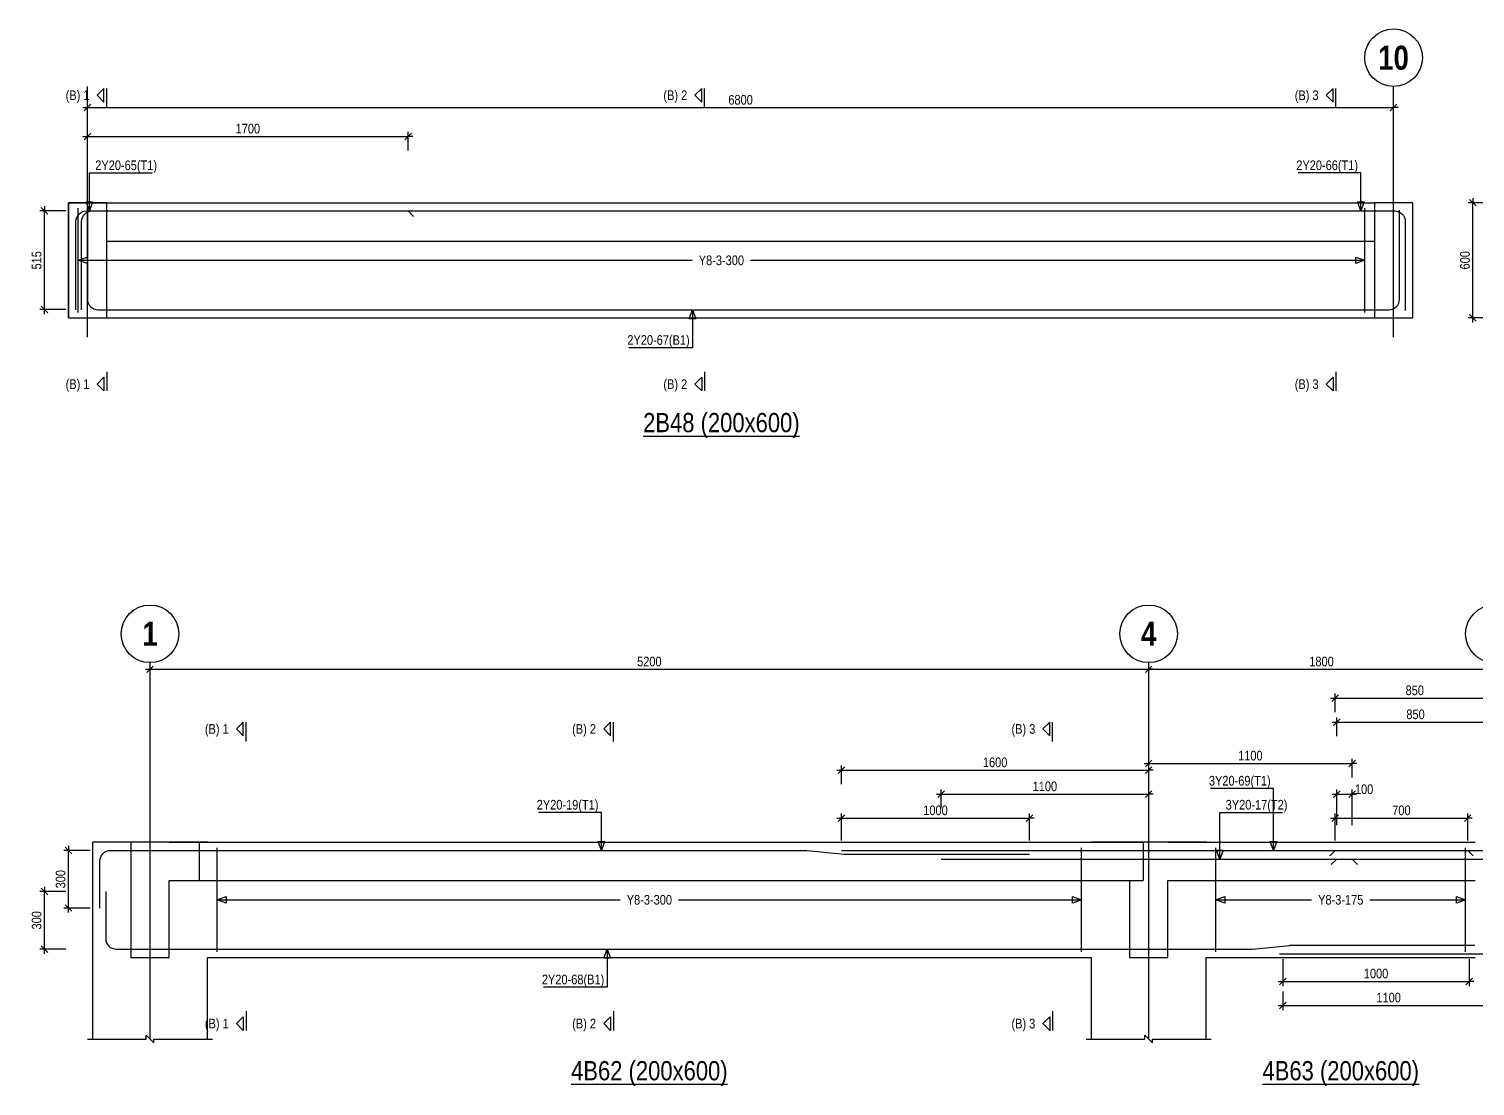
# Model space of a CAD drawing. Extents: x 0 to 206258, y -403073 to 0.
# Drawn here: x 12479 to 27539, y -303284 to -292274 of the extents above; entities that cross this region are included whole.
import ezdxf
from ezdxf.enums import TextEntityAlignment as Align
from ezdxf.lldxf.tags import DXFTag

# ---------------------------------------------------------------- set-up
doc = ezdxf.new("R2010")
doc.units = 0
doc.header["$LTSCALE"] = 1000
for name, color, linetype in [('Axis Circle(Dir 2)', 150, 'Continuous'), ('Axis Label(Dir 1)', 7, 'Continuous'), ('Axis Line(Dir 2)', 150, 'CENTER2'), ('Break Line', 5, 'Continuous'), ('Dimension Line', 5, 'Continuous'), ('Front Elevation Line', 40, 'Continuous'), ('Leader Line', 5, 'Continuous'), ('Link Line', 3, 'Continuous'), ('Rebar Kink', 4, 'Continuous'), ('Rebar Label', 6, 'Continuous'), ('Rebar Line', 7, 'Continuous'), ('Section Label', 1, 'Continuous'), ('Section Line', 1, 'Continuous'), ('Top Rebar Label', 6, 'Continuous'), ('Top Rebar Line', 7, 'Continuous')]:
    doc.layers.add(name, color=color, linetype=linetype)
for name, color, linetype, true_color in [('Back Elevation Line', 191, 'HIDDEN2', 0xd4aaff), ('Beam Label(D)', 94, 'Continuous', 0x008100), ('Beam Line(D)', 112, 'Continuous', 0x00bd5e), ('Link Label', 94, 'Continuous', 0x008100)]:
    doc.layers.add(name, color=color, linetype=linetype, true_color=true_color)
doc.styles.add('Axis Label(Dir 1)', font='ARIALNB.TTF', dxfattribs={"height": 250})
doc.styles.add('Beam Label(D)', font='ARIALN.TTF', dxfattribs={"height": 200})
doc.styles.add('Dimension Text', font='ARIALN.TTF', dxfattribs={"height": 100})
doc.styles.add('Link Label', font='ARIALN.TTF', dxfattribs={"height": 100})
doc.styles.add('Rebar Label', font='ARIALN.TTF', dxfattribs={"height": 100})
doc.styles.add('Section Label', font='ARIALN.TTF', dxfattribs={"height": 100})
doc.styles.add('Top Rebar Label', font='ARIALN.TTF', dxfattribs={"height": 100})
tags = doc.linetypes.add('CENTER2', pattern=[1.125, 0.75, -0.125, 0.125, -0.125]).pattern_tags.tags
tags[10:11] = [DXFTag(74, 4), DXFTag(75, 0), DXFTag(340, '0'), DXFTag(46, 0.0), DXFTag(50, 0.0), DXFTag(44, 0.0), DXFTag(45, 0.0)]
tags[8:9] = [DXFTag(74, 4), DXFTag(75, 0), DXFTag(340, '0'), DXFTag(46, 0.0), DXFTag(50, 0.0), DXFTag(44, 0.0), DXFTag(45, 0.0)]
tags[6:7] = [DXFTag(74, 4), DXFTag(75, 0), DXFTag(340, '0'), DXFTag(46, 0.0), DXFTag(50, 0.0), DXFTag(44, 0.0), DXFTag(45, 0.0)]
tags[4:5] = [DXFTag(74, 4), DXFTag(75, 0), DXFTag(340, '0'), DXFTag(46, 0.0), DXFTag(50, 0.0), DXFTag(44, 0.0), DXFTag(45, 0.0)]
tags = doc.linetypes.add('HIDDEN2', pattern=[0.1875, 0.125, -0.0625]).pattern_tags.tags
tags[6:7] = [DXFTag(74, 4), DXFTag(75, 0), DXFTag(340, '0'), DXFTag(46, 0.0), DXFTag(50, 0.0), DXFTag(44, 0.0), DXFTag(45, 0.0)]
tags[4:5] = [DXFTag(74, 4), DXFTag(75, 0), DXFTag(340, '0'), DXFTag(46, 0.0), DXFTag(50, 0.0), DXFTag(44, 0.0), DXFTag(45, 0.0)]
doc.dimstyles.new('BEAM', dxfattribs={"dimtxt": 100, "dimasz": 30, "dimexe": 48.3, "dimexo": 103.5, "dimgap": 30, "dimtad": 1, "dimtoh": 1, "dimdec": 1, "dimlfac": 0.5, "dimdsep": 46, "dimtxsty": 'Dimension Text', "dimblk": 'PCDIM_TICK', "dimcen": 0.09, "dimclrd": 5, "dimclre": 5, "dimclrt": 5, "dimadec": 1, "dimazin": 0, "dimtp": 1, "dimtm": 1, "dimtfac": 1, "dimtdec": 4, "dimtofl": 0, "dimtmove": 0, "dimatfit": 3, "dimfxl": 1, "dimtolj": 1, "dimtzin": 0, "dimarcsym": 0})

# ---------------------------------------------------------------- blocks, each defined once
blk = doc.blocks.new('PCDIM_TICK')
at = {"layer": 'Dimension Line', "color": 0, "transparency": 33554687}
for p, q in [((1.15, 1.15), (-1.15, -1.15)), ((1.61, 0), (0, 0))]:
    blk.add_line(p, q, dxfattribs=at)
blk = doc.blocks.new('*U3628')
at = {"layer": 'Dimension Line', "color": 5, "true_color": 0x0000ff, "transparency": 16777216}
for p, q in [((13090, -293541), (13090, -293346)), ((16428, -293541), (16428, -293346)), ((13090, -293394), (16428, -293394))]:
    blk.add_line(p, q, dxfattribs=at)
at = {"layer": 'Dimension Line', "color": 5, "true_color": 0x0000ff, "transparency": 16777216, "xscale": 30, "yscale": 30, "rotation": 180.0000000000004}
blk.add_blockref('PCDIM_TICK', (13090, -293394), dxfattribs=at)
at = {"layer": 'Dimension Line', "color": 5, "true_color": 0x0000ff, "transparency": 16777216, "xscale": 30, "yscale": 30}
blk.add_blockref('PCDIM_TICK', (16428, -293394), dxfattribs=at)
at = {"layer": 'Dimension Line', "color": 5, "true_color": 0x0000ff, "transparency": 16777216, "insert": (14759, -293364), "char_height": 100, "width": 238.4, "attachment_point": 8, "style": 'Dimension Text'}
blk.add_mtext('1700', dxfattribs=at)
blk = doc.blocks.new('*U3629')
at = {"layer": 'Dimension Line', "color": 5, "true_color": 0x0000ff, "transparency": 16777216}
for p, q in [((12865, -294170), (12592, -294170)), ((12640, -295198), (12640, -294170)), ((12865, -295198), (12592, -295198))]:
    blk.add_line(p, q, dxfattribs=at)
at = {"layer": 'Dimension Line', "color": 5, "true_color": 0x0000ff, "transparency": 16777216, "xscale": 30, "yscale": 30}
for p, rotation in [((12640, -294170), 89.99999999999447), ((12640, -295198), 269.9999999999834)]:
    blk.add_blockref('PCDIM_TICK', p, dxfattribs=dict(at, rotation=rotation))
at = {"layer": 'Dimension Line', "color": 5, "true_color": 0x0000ff, "transparency": 16777216, "insert": (12610, -294684), "char_height": 100, "width": 182.37, "attachment_point": 8, "rotation": 90, "style": 'Dimension Text'}
blk.add_mtext('515', dxfattribs=at)
blk = doc.blocks.new('*U3630')
at = {"layer": 'Dimension Line', "color": 5, "true_color": 0x0000ff, "transparency": 16777216}
for p, q in [((13090, -293241), (13090, -293046)), ((26690, -293241), (26690, -293046)), ((13090, -293094), (26690, -293094))]:
    blk.add_line(p, q, dxfattribs=at)
at = {"layer": 'Dimension Line', "color": 5, "true_color": 0x0000ff, "transparency": 16777216, "xscale": 30, "yscale": 30, "rotation": 180.0000000000004}
blk.add_blockref('PCDIM_TICK', (13090, -293094), dxfattribs=at)
at = {"layer": 'Dimension Line', "color": 5, "true_color": 0x0000ff, "transparency": 16777216, "xscale": 30, "yscale": 30}
blk.add_blockref('PCDIM_TICK', (26690, -293094), dxfattribs=at)
at = {"layer": 'Dimension Line', "color": 5, "true_color": 0x0000ff, "transparency": 16777216, "insert": (19890, -293064), "char_height": 100, "width": 246.45, "attachment_point": 8, "style": 'Dimension Text'}
blk.add_mtext('6800', dxfattribs=at)
blk = doc.blocks.new('*U3632')
at = {"layer": 'Dimension Line', "color": 5, "true_color": 0x0000ff, "transparency": 16777216}
for p, q in [((27662, -294084), (27467, -294084)), ((27515, -295284), (27515, -294084)), ((27662, -295284), (27467, -295284))]:
    blk.add_line(p, q, dxfattribs=at)
at = {"layer": 'Dimension Line', "color": 5, "true_color": 0x0000ff, "transparency": 16777216, "xscale": 30, "yscale": 30}
for p, rotation in [((27515, -294084), 89.99999999999447), ((27515, -295284), 269.9999999999834)]:
    blk.add_blockref('PCDIM_TICK', p, dxfattribs=dict(at, rotation=rotation))
at = {"layer": 'Dimension Line', "color": 5, "true_color": 0x0000ff, "transparency": 16777216, "insert": (27485, -294684), "char_height": 100, "width": 181.97, "attachment_point": 8, "rotation": 90, "style": 'Dimension Text'}
blk.add_mtext('600', dxfattribs=at)
blk = doc.blocks.new('*U3692')
at = {"layer": 'Dimension Line', "color": 5, "true_color": 0x0000ff, "transparency": 16777216}
for p, q in [((20942, -300727), (20942, -300446)), ((22898, -300727), (22898, -300446)), ((20942, -300494), (22898, -300494))]:
    blk.add_line(p, q, dxfattribs=at)
at = {"layer": 'Dimension Line', "color": 5, "true_color": 0x0000ff, "transparency": 16777216, "xscale": 30, "yscale": 30, "rotation": 180.0000000000004}
blk.add_blockref('PCDIM_TICK', (20942, -300494), dxfattribs=at)
at = {"layer": 'Dimension Line', "color": 5, "true_color": 0x0000ff, "transparency": 16777216, "xscale": 30, "yscale": 30}
blk.add_blockref('PCDIM_TICK', (22898, -300494), dxfattribs=at)
at = {"layer": 'Dimension Line', "color": 5, "true_color": 0x0000ff, "transparency": 16777216, "insert": (21920, -300464), "char_height": 100, "width": 238.4, "attachment_point": 8, "style": 'Dimension Text'}
blk.add_mtext('1000', dxfattribs=at)
blk = doc.blocks.new('*U3693')
at = {"layer": 'Dimension Line', "color": 5, "true_color": 0x0000ff, "transparency": 16777216}
for p, q in [((21978, -300391), (21978, -300196)), ((21978, -300244), (24140, -300244)), ((24140, -300391), (24140, -300196))]:
    blk.add_line(p, q, dxfattribs=at)
at = {"layer": 'Dimension Line', "color": 5, "true_color": 0x0000ff, "transparency": 16777216, "xscale": 30, "yscale": 30, "rotation": 180.0000000000004}
blk.add_blockref('PCDIM_TICK', (21978, -300244), dxfattribs=at)
at = {"layer": 'Dimension Line', "color": 5, "true_color": 0x0000ff, "transparency": 16777216, "xscale": 30, "yscale": 30}
blk.add_blockref('PCDIM_TICK', (24140, -300244), dxfattribs=at)
at = {"layer": 'Dimension Line', "color": 5, "true_color": 0x0000ff, "transparency": 16777216, "insert": (23059, -300214), "char_height": 100, "width": 238.4, "attachment_point": 8, "style": 'Dimension Text'}
blk.add_mtext('1100', dxfattribs=at)
blk = doc.blocks.new('*U3694')
at = {"layer": 'Dimension Line', "color": 5, "true_color": 0x0000ff, "transparency": 16777216}
for p, q in [((20942, -300141), (20942, -299946)), ((20942, -299994), (24140, -299994)), ((24140, -300141), (24140, -299946))]:
    blk.add_line(p, q, dxfattribs=at)
at = {"layer": 'Dimension Line', "color": 5, "true_color": 0x0000ff, "transparency": 16777216, "xscale": 30, "yscale": 30, "rotation": 180.0000000000004}
blk.add_blockref('PCDIM_TICK', (20942, -299994), dxfattribs=at)
at = {"layer": 'Dimension Line', "color": 5, "true_color": 0x0000ff, "transparency": 16777216, "xscale": 30, "yscale": 30}
blk.add_blockref('PCDIM_TICK', (24140, -299994), dxfattribs=at)
at = {"layer": 'Dimension Line', "color": 5, "true_color": 0x0000ff, "transparency": 16777216, "insert": (22541, -299964), "char_height": 100, "width": 238.4, "attachment_point": 8, "style": 'Dimension Text'}
blk.add_mtext('1600', dxfattribs=at)
blk = doc.blocks.new('*U3695')
at = {"layer": 'Dimension Line', "color": 5, "true_color": 0x0000ff, "transparency": 16777216}
for p, q in [((13115, -300830), (12842, -300830)), ((12890, -301430), (12890, -300830)), ((13115, -301430), (12842, -301430))]:
    blk.add_line(p, q, dxfattribs=at)
at = {"layer": 'Dimension Line', "color": 5, "true_color": 0x0000ff, "transparency": 16777216, "xscale": 30, "yscale": 30}
for p, rotation in [((12890, -300830), 89.99999999999447), ((12890, -301430), 269.9999999999834)]:
    blk.add_blockref('PCDIM_TICK', p, dxfattribs=dict(at, rotation=rotation))
at = {"layer": 'Dimension Line', "color": 5, "true_color": 0x0000ff, "transparency": 16777216, "insert": (12860, -301130), "char_height": 100, "width": 181.5, "attachment_point": 8, "rotation": 90, "style": 'Dimension Text'}
blk.add_mtext('300', dxfattribs=at)
blk = doc.blocks.new('*U3696')
at = {"layer": 'Dimension Line', "color": 5, "true_color": 0x0000ff, "transparency": 16777216}
for p, q in [((12865, -301258), (12592, -301258)), ((12640, -301858), (12640, -301258)), ((12865, -301858), (12592, -301858))]:
    blk.add_line(p, q, dxfattribs=at)
at = {"layer": 'Dimension Line', "color": 5, "true_color": 0x0000ff, "transparency": 16777216, "xscale": 30, "yscale": 30}
for p, rotation in [((12640, -301258), 89.99999999999447), ((12640, -301858), 269.9999999999834)]:
    blk.add_blockref('PCDIM_TICK', p, dxfattribs=dict(at, rotation=rotation))
at = {"layer": 'Dimension Line', "color": 5, "true_color": 0x0000ff, "transparency": 16777216, "insert": (12610, -301558), "char_height": 100, "width": 181.5, "attachment_point": 8, "rotation": 90, "style": 'Dimension Text'}
blk.add_mtext('300', dxfattribs=at)
blk = doc.blocks.new('*U3697')
at = {"layer": 'Dimension Line', "color": 5, "true_color": 0x0000ff, "transparency": 16777216}
for p, q in [((13740, -299091), (13740, -298896)), ((13740, -298944), (24140, -298944)), ((24140, -299091), (24140, -298896))]:
    blk.add_line(p, q, dxfattribs=at)
at = {"layer": 'Dimension Line', "color": 5, "true_color": 0x0000ff, "transparency": 16777216, "xscale": 30, "yscale": 30, "rotation": 180.0000000000004}
blk.add_blockref('PCDIM_TICK', (13740, -298944), dxfattribs=at)
at = {"layer": 'Dimension Line', "color": 5, "true_color": 0x0000ff, "transparency": 16777216, "xscale": 30, "yscale": 30}
blk.add_blockref('PCDIM_TICK', (24140, -298944), dxfattribs=at)
at = {"layer": 'Dimension Line', "color": 5, "true_color": 0x0000ff, "transparency": 16777216, "insert": (18940, -298914), "char_height": 100, "width": 245.98, "attachment_point": 8, "style": 'Dimension Text'}
blk.add_mtext('5200', dxfattribs=at)
blk = doc.blocks.new('*U3710')
at = {"layer": 'Dimension Line', "color": 5, "true_color": 0x0000ff, "transparency": 16777216}
for p, q in [((26082, -300727), (26082, -300446)), ((27462, -300727), (27462, -300446)), ((26082, -300494), (27462, -300494))]:
    blk.add_line(p, q, dxfattribs=at)
at = {"layer": 'Dimension Line', "color": 5, "true_color": 0x0000ff, "transparency": 16777216, "xscale": 30, "yscale": 30, "rotation": 180.0000000000004}
blk.add_blockref('PCDIM_TICK', (26082, -300494), dxfattribs=at)
at = {"layer": 'Dimension Line', "color": 5, "true_color": 0x0000ff, "transparency": 16777216, "xscale": 30, "yscale": 30}
blk.add_blockref('PCDIM_TICK', (27462, -300494), dxfattribs=at)
at = {"layer": 'Dimension Line', "color": 5, "true_color": 0x0000ff, "transparency": 16777216, "insert": (26772, -300464), "char_height": 100, "width": 180.83, "attachment_point": 8, "style": 'Dimension Text'}
blk.add_mtext('700', dxfattribs=at)
blk = doc.blocks.new('*U3711')
at = {"layer": 'Dimension Line', "color": 5, "true_color": 0x0000ff, "transparency": 16777216}
for p, q in [((26098, -300567), (26098, -300196)), ((26098, -300244), (26258, -300244)), ((26258, -300567), (26258, -300196)), ((26258, -300244), (26288, -300244))]:
    blk.add_line(p, q, dxfattribs=at)
at = {"layer": 'Dimension Line', "color": 5, "true_color": 0x0000ff, "transparency": 16777216, "xscale": 30, "yscale": 30, "rotation": 180.0000000000004}
blk.add_blockref('PCDIM_TICK', (26098, -300244), dxfattribs=at)
at = {"layer": 'Dimension Line', "color": 5, "true_color": 0x0000ff, "transparency": 16777216, "xscale": 30, "yscale": 30}
blk.add_blockref('PCDIM_TICK', (26258, -300244), dxfattribs=at)
at = {"layer": 'Dimension Line', "color": 5, "true_color": 0x0000ff, "transparency": 16777216, "insert": (26288, -300244), "char_height": 100, "width": 173.93, "attachment_point": 7, "style": 'Dimension Text'}
blk.add_mtext('100', dxfattribs=at)
blk = doc.blocks.new('*U3712')
at = {"layer": 'Dimension Line', "color": 5, "true_color": 0x0000ff, "transparency": 16777216}
for p, q in [((25538, -301962), (25538, -302243)), ((27478, -301962), (27478, -302243)), ((25538, -302194), (27478, -302194))]:
    blk.add_line(p, q, dxfattribs=at)
at = {"layer": 'Dimension Line', "color": 5, "true_color": 0x0000ff, "transparency": 16777216, "xscale": 30, "yscale": 30, "rotation": 180.0000000000004}
blk.add_blockref('PCDIM_TICK', (25538, -302194), dxfattribs=at)
at = {"layer": 'Dimension Line', "color": 5, "true_color": 0x0000ff, "transparency": 16777216, "xscale": 30, "yscale": 30}
blk.add_blockref('PCDIM_TICK', (27478, -302194), dxfattribs=at)
at = {"layer": 'Dimension Line', "color": 5, "true_color": 0x0000ff, "transparency": 16777216, "insert": (26508, -302164), "char_height": 100, "width": 238.4, "attachment_point": 8, "style": 'Dimension Text'}
blk.add_mtext('1000', dxfattribs=at)
blk = doc.blocks.new('*U3713')
at = {"layer": 'Dimension Line', "color": 5, "true_color": 0x0000ff, "transparency": 16777216}
for p, q in [((24140, -300071), (24140, -299876)), ((24140, -299924), (26258, -299924)), ((26258, -300071), (26258, -299876))]:
    blk.add_line(p, q, dxfattribs=at)
at = {"layer": 'Dimension Line', "color": 5, "true_color": 0x0000ff, "transparency": 16777216, "xscale": 30, "yscale": 30, "rotation": 180.0000000000004}
blk.add_blockref('PCDIM_TICK', (24140, -299924), dxfattribs=at)
at = {"layer": 'Dimension Line', "color": 5, "true_color": 0x0000ff, "transparency": 16777216, "xscale": 30, "yscale": 30}
blk.add_blockref('PCDIM_TICK', (26258, -299924), dxfattribs=at)
at = {"layer": 'Dimension Line', "color": 5, "true_color": 0x0000ff, "transparency": 16777216, "insert": (25199, -299894), "char_height": 100, "width": 238.4, "attachment_point": 8, "style": 'Dimension Text'}
blk.add_mtext('1100', dxfattribs=at)
blk = doc.blocks.new('*U3714')
at = {"layer": 'Dimension Line', "color": 5, "true_color": 0x0000ff, "transparency": 16777216}
for p, q in [((26098, -299641), (26098, -299446)), ((26098, -299494), (27740, -299494)), ((27740, -299641), (27740, -299446))]:
    blk.add_line(p, q, dxfattribs=at)
at = {"layer": 'Dimension Line', "color": 5, "true_color": 0x0000ff, "transparency": 16777216, "xscale": 30, "yscale": 30, "rotation": 180.0000000000004}
blk.add_blockref('PCDIM_TICK', (26098, -299494), dxfattribs=at)
at = {"layer": 'Dimension Line', "color": 5, "true_color": 0x0000ff, "transparency": 16777216, "xscale": 30, "yscale": 30}
blk.add_blockref('PCDIM_TICK', (27740, -299494), dxfattribs=at)
at = {"layer": 'Dimension Line', "color": 5, "true_color": 0x0000ff, "transparency": 16777216, "insert": (26919, -299464), "char_height": 100, "width": 181.5, "attachment_point": 8, "style": 'Dimension Text'}
blk.add_mtext('850', dxfattribs=at)
blk = doc.blocks.new('*U3715')
at = {"layer": 'Dimension Line', "color": 5, "true_color": 0x0000ff, "transparency": 16777216}
for p, q in [((26082, -299391), (26082, -299196)), ((26082, -299244), (27740, -299244)), ((27740, -299391), (27740, -299196))]:
    blk.add_line(p, q, dxfattribs=at)
at = {"layer": 'Dimension Line', "color": 5, "true_color": 0x0000ff, "transparency": 16777216, "xscale": 30, "yscale": 30, "rotation": 180.0000000000004}
blk.add_blockref('PCDIM_TICK', (26082, -299244), dxfattribs=at)
at = {"layer": 'Dimension Line', "color": 5, "true_color": 0x0000ff, "transparency": 16777216, "xscale": 30, "yscale": 30}
blk.add_blockref('PCDIM_TICK', (27740, -299244), dxfattribs=at)
at = {"layer": 'Dimension Line', "color": 5, "true_color": 0x0000ff, "transparency": 16777216, "insert": (26911, -299214), "char_height": 100, "width": 181.5, "attachment_point": 8, "style": 'Dimension Text'}
blk.add_mtext('850', dxfattribs=at)
blk = doc.blocks.new('*U3716')
at = {"layer": 'Dimension Line', "color": 5, "true_color": 0x0000ff, "transparency": 16777216}
for p, q in [((25538, -302298), (25538, -302493)), ((27740, -302298), (27740, -302493)), ((25538, -302444), (27740, -302444))]:
    blk.add_line(p, q, dxfattribs=at)
at = {"layer": 'Dimension Line', "color": 5, "true_color": 0x0000ff, "transparency": 16777216, "xscale": 30, "yscale": 30, "rotation": 180.0000000000004}
blk.add_blockref('PCDIM_TICK', (25538, -302444), dxfattribs=at)
at = {"layer": 'Dimension Line', "color": 5, "true_color": 0x0000ff, "transparency": 16777216, "xscale": 30, "yscale": 30}
blk.add_blockref('PCDIM_TICK', (27740, -302444), dxfattribs=at)
at = {"layer": 'Dimension Line', "color": 5, "true_color": 0x0000ff, "transparency": 16777216, "insert": (26639, -302414), "char_height": 100, "width": 238.4, "attachment_point": 8, "style": 'Dimension Text'}
blk.add_mtext('1100', dxfattribs=at)
blk = doc.blocks.new('*U3717')
at = {"layer": 'Dimension Line', "color": 5, "true_color": 0x0000ff, "transparency": 16777216}
for p, q in [((24140, -299091), (24140, -298896)), ((24140, -298944), (27740, -298944)), ((27740, -299091), (27740, -298896))]:
    blk.add_line(p, q, dxfattribs=at)
at = {"layer": 'Dimension Line', "color": 5, "true_color": 0x0000ff, "transparency": 16777216, "xscale": 30, "yscale": 30, "rotation": 180.0000000000004}
blk.add_blockref('PCDIM_TICK', (24140, -298944), dxfattribs=at)
at = {"layer": 'Dimension Line', "color": 5, "true_color": 0x0000ff, "transparency": 16777216, "xscale": 30, "yscale": 30}
blk.add_blockref('PCDIM_TICK', (27740, -298944), dxfattribs=at)
at = {"layer": 'Dimension Line', "color": 5, "true_color": 0x0000ff, "transparency": 16777216, "insert": (25940, -298914), "char_height": 100, "width": 238.4, "attachment_point": 8, "style": 'Dimension Text'}
blk.add_mtext('1800', dxfattribs=at)

msp = doc.modelspace()

# ---------------------------------------------------------------- linework, layer by layer
at = {"layer": 'Axis Circle(Dir 2)', "transparency": 33554687}
for centre in [(26690.146, -292574.284), (13740.146, -298574.284), (24140.146, -298574.284), (27740.146, -298574.284)]:
    msp.add_circle(centre, 300, dxfattribs=at)
at = {"layer": 'Axis Line(Dir 2)', "transparency": 33554687}
for points in [[(13090.146, -295484.284), (13090.146, -292874.284)], [(26690.146, -295484.284), (26690.146, -292874.284)], [(13740.146, -302794.284), (13740.146, -298874.284)], [(24140.146, -302794.284), (24140.146, -298874.284)]]:
    msp.add_lwpolyline(points, dxfattribs=at)
at = {"layer": 'Back Elevation Line', "transparency": 33554687}
for points in [[(13290.146, -294084.284), (12890.146, -294084.284)], [(12890.146, -294084.284), (12890.146, -295284.284)], [(13290.146, -294084.284), (26490.146, -294084.284)], [(26890.146, -294084.284), (26490.146, -294084.284)], [(26890.146, -295284.284), (26890.146, -294084.284)], [(13290.146, -295284.284), (13290.146, -294484.284)], [(13290.146, -294484.284), (26490.146, -294484.284)], [(26490.145, -294484.284), (26490.146, -295284.284)], [(12890.146, -295284.284), (13290.146, -295284.284)], [(26490.146, -295284.284), (26890.146, -295284.284)], [(13940.146, -300744.284), (13540.146, -300744.284)], [(13540.146, -300744.284), (13540.146, -301944.284)], [(13940.146, -300744.284), (23940.146, -300744.284)], [(24340.146, -300744.284), (23940.146, -300744.284)], [(24340.146, -300744.284), (27540.146, -300744.284)], [(13940.146, -301944.284), (13940.146, -301144.284)], [(13940.146, -301144.284), (23940.146, -301144.284)], [(23940.146, -301144.284), (23940.146, -301944.284)], [(24340.146, -301944.284), (24340.146, -301144.284)], [(24340.146, -301144.284), (27540.146, -301144.284)], [(13540.146, -301944.284), (13940.146, -301944.284)], [(23940.146, -301944.284), (24340.146, -301944.284)]]:
    msp.add_lwpolyline(points, dxfattribs=at)
at = {"layer": 'Beam Line(D)', "transparency": 33554687}
for points in [[(12890.146, -294084.284), (26490.146, -294084.284)], [(12890.146, -295284.284), (12890.146, -294084.284)], [(26890.146, -294084.284), (26490.146, -294084.284)], [(26890.146, -295284.284), (26890.146, -294084.284)], [(12890.146, -295284.284), (26490.146, -295284.284)], [(26490.146, -295284.284), (26890.146, -295284.284)], [(13140.146, -300744.284), (13140.146, -302794.284)], [(14340.146, -300744.284), (13140.146, -300744.284)], [(14340.146, -300744.284), (23540.146, -300744.284)], [(24740.146, -300744.284), (23540.146, -300744.284)], [(24740.146, -300744.284), (27540.146, -300744.284)], [(14340.146, -302794.284), (14340.146, -301944.284)], [(14340.146, -301944.284), (23540.146, -301944.284)], [(23540.146, -301944.284), (23540.146, -302794.284)], [(24740.146, -302794.284), (24740.146, -301944.284)], [(24740.146, -301944.284), (27540.146, -301944.284)]]:
    msp.add_lwpolyline(points, dxfattribs=at)
at = {"layer": 'Break Line', "transparency": 33554687}
for points in [[(13090.146, -302794.284), (13700.146, -302794.284), (13700.146, -302754.284), (13780.146, -302834.284), (13780.146, -302794.284), (14390.146, -302794.284)], [(23490.146, -302794.284), (24100.146, -302794.284), (24100.146, -302754.284), (24180.146, -302834.284), (24180.146, -302794.284), (24790.146, -302794.284)]]:
    msp.add_lwpolyline(points, dxfattribs=at)
at = {"layer": 'Front Elevation Line', "transparency": 33554687}
for points in [[(13290.146, -294084.284), (12890.146, -294084.284)], [(12890.146, -294084.284), (12890.146, -295284.284)], [(13290.146, -295284.284), (13290.146, -294084.284)], [(26890.146, -294084.284), (26490.146, -294084.284)], [(26490.146, -294084.284), (26490.146, -295284.284)], [(26890.146, -295284.284), (26890.146, -294084.284)], [(12890.146, -295284.284), (13290.146, -295284.284)], [(26490.146, -295284.284), (26890.146, -295284.284)], [(14254.325, -301144.284), (14254.325, -300744.284), (24084.056, -300744.284), (24084.056, -301144.284)], [(14254.325, -301144.284), (24084.056, -301144.284)]]:
    msp.add_lwpolyline(points, dxfattribs=at)
at = {"layer": 'Leader Line', "transparency": 33554687}
for points in [[(13108.146, -294170.284), (13108.146, -293774.284), (13763.137, -293774.284)], [(26350.145, -294170.284), (26350.145, -293774.284), (25695.154, -293774.284)], [(13073.944, -294076.314), (13142.348, -294076.314), (13108.146, -294170.284), (13073.944, -294076.314)], [(26315.943, -294076.314), (26384.347, -294076.314), (26350.145, -294170.284), (26315.943, -294076.314)], [(12990.146, -294684.284), (13084.115, -294650.082), (13084.115, -294718.486), (12990.146, -294684.284), (19385.502, -294684.284)], [(19994.79, -294684.284), (26390.146, -294684.284), (26296.177, -294718.486), (26296.177, -294650.082), (26390.146, -294684.284)], [(19390.146, -295198.284), (19390.146, -295594.284), (18727.472, -295594.284)], [(19424.348, -295292.253), (19355.944, -295292.253), (19390.146, -295198.284), (19424.348, -295292.253)], [(25440.146, -300830.284), (25440.146, -300184.284), (24785.154, -300184.284)], [(18440.145, -300830.284), (18440.146, -300434.284), (17785.154, -300434.284)], [(24880.146, -300920.284), (24880.146, -300434.284), (25535.137, -300434.284)], [(18405.943, -300736.314), (18474.347, -300736.314), (18440.145, -300830.284), (18405.943, -300736.314)], [(25405.944, -300736.314), (25474.348, -300736.314), (25440.146, -300830.284), (25405.944, -300736.314)], [(24845.944, -300826.314), (24914.348, -300826.314), (24880.146, -300920.284), (24845.944, -300826.314)], [(14440.146, -301344.284), (14534.115, -301310.082), (14534.115, -301378.486), (14440.146, -301344.284), (18635.502, -301344.284)], [(19244.79, -301344.284), (23440.146, -301344.284), (23346.176, -301378.486), (23346.176, -301310.082), (23440.146, -301344.284)], [(24840.146, -301344.284), (24934.115, -301310.082), (24934.115, -301378.486), (24840.146, -301344.284), (25835.502, -301344.284)], [(26444.79, -301344.284), (27440.146, -301344.284), (27346.176, -301378.486), (27346.176, -301310.082), (27440.146, -301344.284)], [(18500.145, -301858.284), (18500.146, -302254.284), (17837.472, -302254.284)], [(18534.347, -301952.253), (18465.943, -301952.253), (18500.145, -301858.284), (18534.347, -301952.253)]]:
    msp.add_lwpolyline(points, dxfattribs=at)
at = {"layer": 'Link Line', "transparency": 33554687}
for p, q in [((12990.146, -295226.284), (12990.146, -294142.284)), ((26390.146, -295226.284), (26390.146, -294142.284)), ((14440.146, -301886.284), (14440.146, -300802.284)), ((23440.146, -301886.284), (23440.146, -300802.284)), ((24840.146, -301886.284), (24840.146, -300802.284)), ((27440.146, -301886.284), (27440.146, -300802.284))]:
    msp.add_line(p, q, dxfattribs=at)
at = {"layer": 'Rebar Kink', "transparency": 33554687}
for p, q in [((16484.714, -294226.852), (16428.146, -294170.284)), ((26025.577, -300886.852), (26082.146, -300830.284)), ((27518.714, -300886.852), (27462.146, -300830.284)), ((26041.577, -300976.852), (26098.146, -300920.284)), ((26314.714, -300976.852), (26258.146, -300920.284))]:
    msp.add_line(p, q, dxfattribs=at)
at = {"layer": 'Rebar Line', "transparency": 33554687}
for points in [[(13088.146, -294170.284), (13088.146, -295088.328, 0.414213562), (13198.102, -295198.284), (26642.19, -295198.284, 0.414213543), (26752.146, -295088.328), (26752.146, -294162.284)], [(25502.238, -301906.353), (41316.282, -301906.353, 0.414213813), (41426.238, -301796.397), (41426.237, -300870.353)], [(13278.146, -301258.284), (13278.146, -301748.328, 0.414213562), (13388.102, -301858.284), (25208.662, -301858.284, 0.024922321), (25219.603, -301857.738), (25608.689, -301818.829, -0.024922321), (25619.63, -301818.284), (27538.146, -301818.284)]]:
    msp.add_lwpolyline(points, format="xyb", dxfattribs=at)
at = {"layer": 'Section Line', "transparency": 33554687}
for points in [[(13260.146, -292894.284), (13189.435, -292964.994), (13260.146, -293035.705), (13260.146, -292894.284)], [(13290.146, -293094.284), (13290.146, -292894.284)], [(19485.146, -292894.284), (19414.435, -292964.994), (19485.146, -293035.705), (19485.146, -292894.284)], [(19515.146, -293094.284), (19515.146, -292894.284)], [(26060.146, -292894.284), (25989.435, -292964.994), (26060.146, -293035.705), (26060.146, -292894.284)], [(26090.146, -293094.284), (26090.146, -292894.284)], [(13260.146, -296044.284), (13260.146, -296044.284), (13189.435, -295973.573), (13260.146, -295902.862), (13260.146, -296044.284)], [(13290.146, -295844.284), (13290.146, -296044.284)], [(19485.146, -296044.284), (19485.146, -296044.284), (19414.435, -295973.573), (19485.146, -295902.862), (19485.146, -296044.284)], [(19515.146, -295844.284), (19515.146, -296044.284)], [(26060.146, -296044.284), (26060.146, -296044.284), (25989.435, -295973.573), (26060.146, -295902.862), (26060.146, -296044.284)], [(26090.146, -295844.284), (26090.146, -296044.284)], [(14710.146, -299494.284), (14639.435, -299564.994), (14710.146, -299635.705), (14710.146, -299494.284)], [(14740.146, -299694.284), (14740.146, -299494.284)], [(18535.146, -299494.284), (18464.435, -299564.994), (18535.146, -299635.705), (18535.146, -299494.284)], [(18565.146, -299694.284), (18565.146, -299494.284)], [(23110.145, -299494.284), (23039.435, -299564.994), (23110.145, -299635.705), (23110.145, -299494.284)], [(23140.145, -299694.284), (23140.145, -299494.284)], [(14740.146, -302504.284), (14740.146, -302704.284)], [(18565.146, -302504.284), (18565.146, -302704.284)], [(23140.145, -302504.284), (23140.145, -302704.284)], [(14710.146, -302704.284), (14710.146, -302704.284), (14639.435, -302633.573), (14710.146, -302562.862), (14710.146, -302704.284)], [(18535.146, -302704.284), (18535.146, -302704.284), (18464.435, -302633.573), (18535.146, -302562.862), (18535.146, -302704.284)], [(23110.145, -302704.284), (23110.145, -302704.284), (23039.435, -302633.573), (23110.145, -302562.862), (23110.145, -302704.284)]]:
    msp.add_lwpolyline(points, dxfattribs=at)
at = {"layer": 'Top Rebar Line', "transparency": 33554687}
for points in [[(12968.146, -295198.284), (12968.146, -294280.239, -0.414213562), (13078.102, -294170.284), (16428.146, -294170.284)], [(13028.146, -295198.284), (13028.146, -294280.239, -0.414213562), (13138.102, -294170.284), (26702.19, -294170.284, -0.414213562), (26812.146, -294280.239), (26812.146, -295206.284)], [(13218.146, -301430.284), (13218.146, -300940.239, -0.414213562), (13328.102, -300830.284), (20570.662, -300830.284, -0.024922321), (20581.603, -300830.829), (20970.689, -300869.738, 0.024922321), (20981.63, -300870.284), (22898.146, -300870.284)], [(26082.146, -300830.284), (41352.19, -300830.284, -0.414213562), (41462.146, -300940.239), (41462.146, -301866.284)]]:
    msp.add_lwpolyline(points, format="xyb", dxfattribs=at)
for points in [[(20942.146, -300830.284), (27462.146, -300830.284)], [(21978.146, -300920.284), (26258.146, -300920.284)], [(26098.146, -300920.284), (30058.146, -300920.284)]]:
    msp.add_lwpolyline(points, dxfattribs=at)

# ---------------------------------------------------------------- texts
at = {"layer": 'Axis Label(Dir 1)', "transparency": 33554687, "style": 'Axis Label(Dir 1)'}
for s, p in [('10', (26690.146, -292574.284)), ('1', (13740.146, -298574.284)), ('4', (24140.146, -298574.284))]:
    msp.add_text(s, height=250, dxfattribs=at).set_placement(p, align=Align.MIDDLE_CENTER)
at = {"layer": 'Beam Label(D)', "transparency": 33554687, "style": 'Beam Label(D)'}
for s, p in [('%%U2B48 (200x600)', (19690.146, -296274.284)), ('%%U4B62 (200x600)', (18940.146, -303024.284)), ('%%U4B63 (200x600)', (26140.146, -303024.284))]:
    msp.add_text(s, height=200, dxfattribs=at).set_placement(p, align=Align.TOP_CENTER)
at = {"layer": 'Link Label', "transparency": 33554687, "style": 'Link Label'}
for s, p in [('Y8-3-300', (19690.146, -294684.284)), ('Y8-3-300', (18940.146, -301344.284)), ('Y8-3-175', (26140.146, -301344.284))]:
    msp.add_text(s, height=100, dxfattribs=at).set_placement(p, align=Align.MIDDLE_CENTER)
at = {"layer": 'Rebar Label', "transparency": 33554687, "style": 'Rebar Label'}
for s, p in [(' 2Y20-67(B1)', (19360.146, -295564.284)), (' 2Y20-68(B1)', (18470.146, -302224.284))]:
    msp.add_text(s, height=100, dxfattribs=at).set_placement(p, align=Align.RIGHT)
at = {"layer": 'Section Label', "transparency": 33554687, "style": 'Section Label'}
for s, p in [('(B) 1', (13109.435, -292964.994)), ('(B) 2', (19334.435, -292964.994)), ('(B) 3', (25909.435, -292964.994)), ('(B) 1', (13109.435, -295973.573)), ('(B) 2', (19334.435, -295973.573)), ('(B) 3', (25909.435, -295973.573)), ('(B) 1', (14559.435, -299564.994)), ('(B) 2', (18384.435, -299564.994)), ('(B) 3', (22959.435, -299564.994)), ('(B) 1', (14559.435, -302633.573)), ('(B) 2', (18384.435, -302633.573)), ('(B) 3', (22959.435, -302633.573))]:
    msp.add_text(s, height=100, dxfattribs=at).set_placement(p, align=Align.MIDDLE_RIGHT)
at = {"layer": 'Top Rebar Label', "transparency": 33554687, "style": 'Top Rebar Label'}
for s, p in [(' 2Y20-65(T1)', (13138.146, -293744.284)), (' 3Y20-17(T2)', (24910.146, -300404.284))]:
    msp.add_text(s, height=100, dxfattribs=at).set_placement(p)
for s, p in [(' 2Y20-66(T1)', (26320.145, -293744.284)), (' 3Y20-69(T1)', (25410.146, -300154.284)), (' 2Y20-19(T1)', (18410.146, -300404.284))]:
    msp.add_text(s, height=100, dxfattribs=at).set_placement(p, align=Align.RIGHT)

# ---------------------------------------------------------------- dimensions: what is measured, and where the dimension line sits
at = {"layer": 'Dimension Line', "transparency": 33554687}
for base, p1, p2, text, picture, middle in [((19890.146, -293094.284), (13090.146, -293344.284), (26690.146, -293344.284), '6800', '*U3630', (19890.146, -293094.284)), ((14759.146, -293394.284), (13090.146, -293644.284), (16428.146, -293644.284), '1700', '*U3628', (14759.146, -293394.284)), ((18940.146, -298944.284), (13740.146, -299194.284), (24140.146, -299194.284), '5200', '*U3697', (18940.146, -298944.284)), ((25940.146, -298944.284), (24140.146, -299194.284), (27740.146, -299194.284), '1800', '*U3717', (25940.146, -298944.284)), ((26911.146, -299244.284), (26082.146, -299494.284), (27740.146, -299494.284), '850', '*U3715', (26911.146, -299244.284)), ((26919.146, -299494.284), (26098.146, -299744.284), (27740.146, -299744.284), '850', '*U3714', (26919.146, -299494.284)), ((22541.146, -299994.284), (20942.146, -300244.284), (24140.145, -300244.284), '1600', '*U3694', (22541.146, -299994.284)), ((25199.146, -299924.284), (24140.145, -300174.284), (26258.146, -300174.284), '1100', '*U3713', (25199.146, -299924.284)), ((23059.146, -300244.284), (21978.146, -300494.284), (24140.145, -300494.284), '1100', '*U3693', (23059.146, -300244.284)), ((26178.146, -300244.284), (26098.146, -300670.284), (26258.146, -300670.284), '100', '*U3711', (26178.146, -300244.284)), ((21920.146, -300494.284), (20942.146, -300830.284), (22898.146, -300830.284), '1000', '*U3692', (21920.146, -300494.284)), ((26772.146, -300494.284), (26082.146, -300830.284), (27462.146, -300830.284), '700', '*U3710', (26772.146, -300494.284)), ((26508.146, -302194.284), (25538.146, -301858.284), (27478.146, -301858.284), '1000', '*U3712', (26508.146, -302194.284)), ((26639.146, -302444.284), (25538.146, -302194.284), (27740.146, -302194.284), '1100', '*U3716', (26639.146, -302444.284))]:
    dim = msp.add_linear_dim(base=base, p1=p1, p2=p2, text=text, dimstyle='BEAM', override={"dimscale": 1, "dimtxt": 100, "dimasz": 30, "dimexe": 48.3, "dimexo": 103.5, "dimgap": 30, "dimtad": 1, "dimtih": 0, "dimdec": 1, "dimlfac": 0.5, "dimzin": 8, "dimlunit": 2, "dimpost": '', "dimtxsty": 'Dimension Text', "dimblk": 'PCDIM_TICK', "dimse1": 0, "dimse2": 0, "dimsd2": 0, "dimclrd": 5, "dimclre": 5, "dimclrt": 5, "dimaunit": 0, "dimadec": 1, "dimazin": 0, "dimtol": 0, "dimtp": 1, "dimtm": 1, "dimtmove": 0}, dxfattribs=at)
    dim.commit()
    dim.dimension.update_dxf_attribs({"geometry": picture, "text_midpoint": middle})
for base, p1, p2, text, picture, middle in [((12640.146, -294684.284), (12968.146, -295198.284), (12968.146, -294170.284), '515', '*U3629', (12640.146, -294684.284)), ((27515.146, -294684.284), (27765.146, -295284.284), (27765.146, -294084.284), '600', '*U3632', (27515.146, -294684.284)), ((12890.146, -301130.284), (13218.146, -301430.284), (13218.146, -300830.284), '300', '*U3695', (12890.146, -301130.284)), ((12640.146, -301558.284), (12968.146, -301858.284), (12968.146, -301258.284), '300', '*U3696', (12640.146, -301558.284))]:
    dim = msp.add_linear_dim(base=base, p1=p1, p2=p2, angle=90, text=text, dimstyle='BEAM', override={"dimscale": 1, "dimtxt": 100, "dimasz": 30, "dimexe": 48.3, "dimexo": 103.5, "dimgap": 30, "dimtad": 1, "dimtih": 0, "dimdec": 1, "dimlfac": 0.5, "dimzin": 8, "dimlunit": 2, "dimpost": '', "dimtxsty": 'Dimension Text', "dimblk": 'PCDIM_TICK', "dimse1": 0, "dimse2": 0, "dimsd2": 0, "dimclrd": 5, "dimclre": 5, "dimclrt": 5, "dimaunit": 0, "dimadec": 1, "dimazin": 0, "dimtol": 0, "dimtp": 1, "dimtm": 1, "dimtmove": 0}, dxfattribs=at)
    dim.commit()
    dim.dimension.update_dxf_attribs({"geometry": picture, "text_midpoint": middle})

doc.saveas('drawing.dxf')
